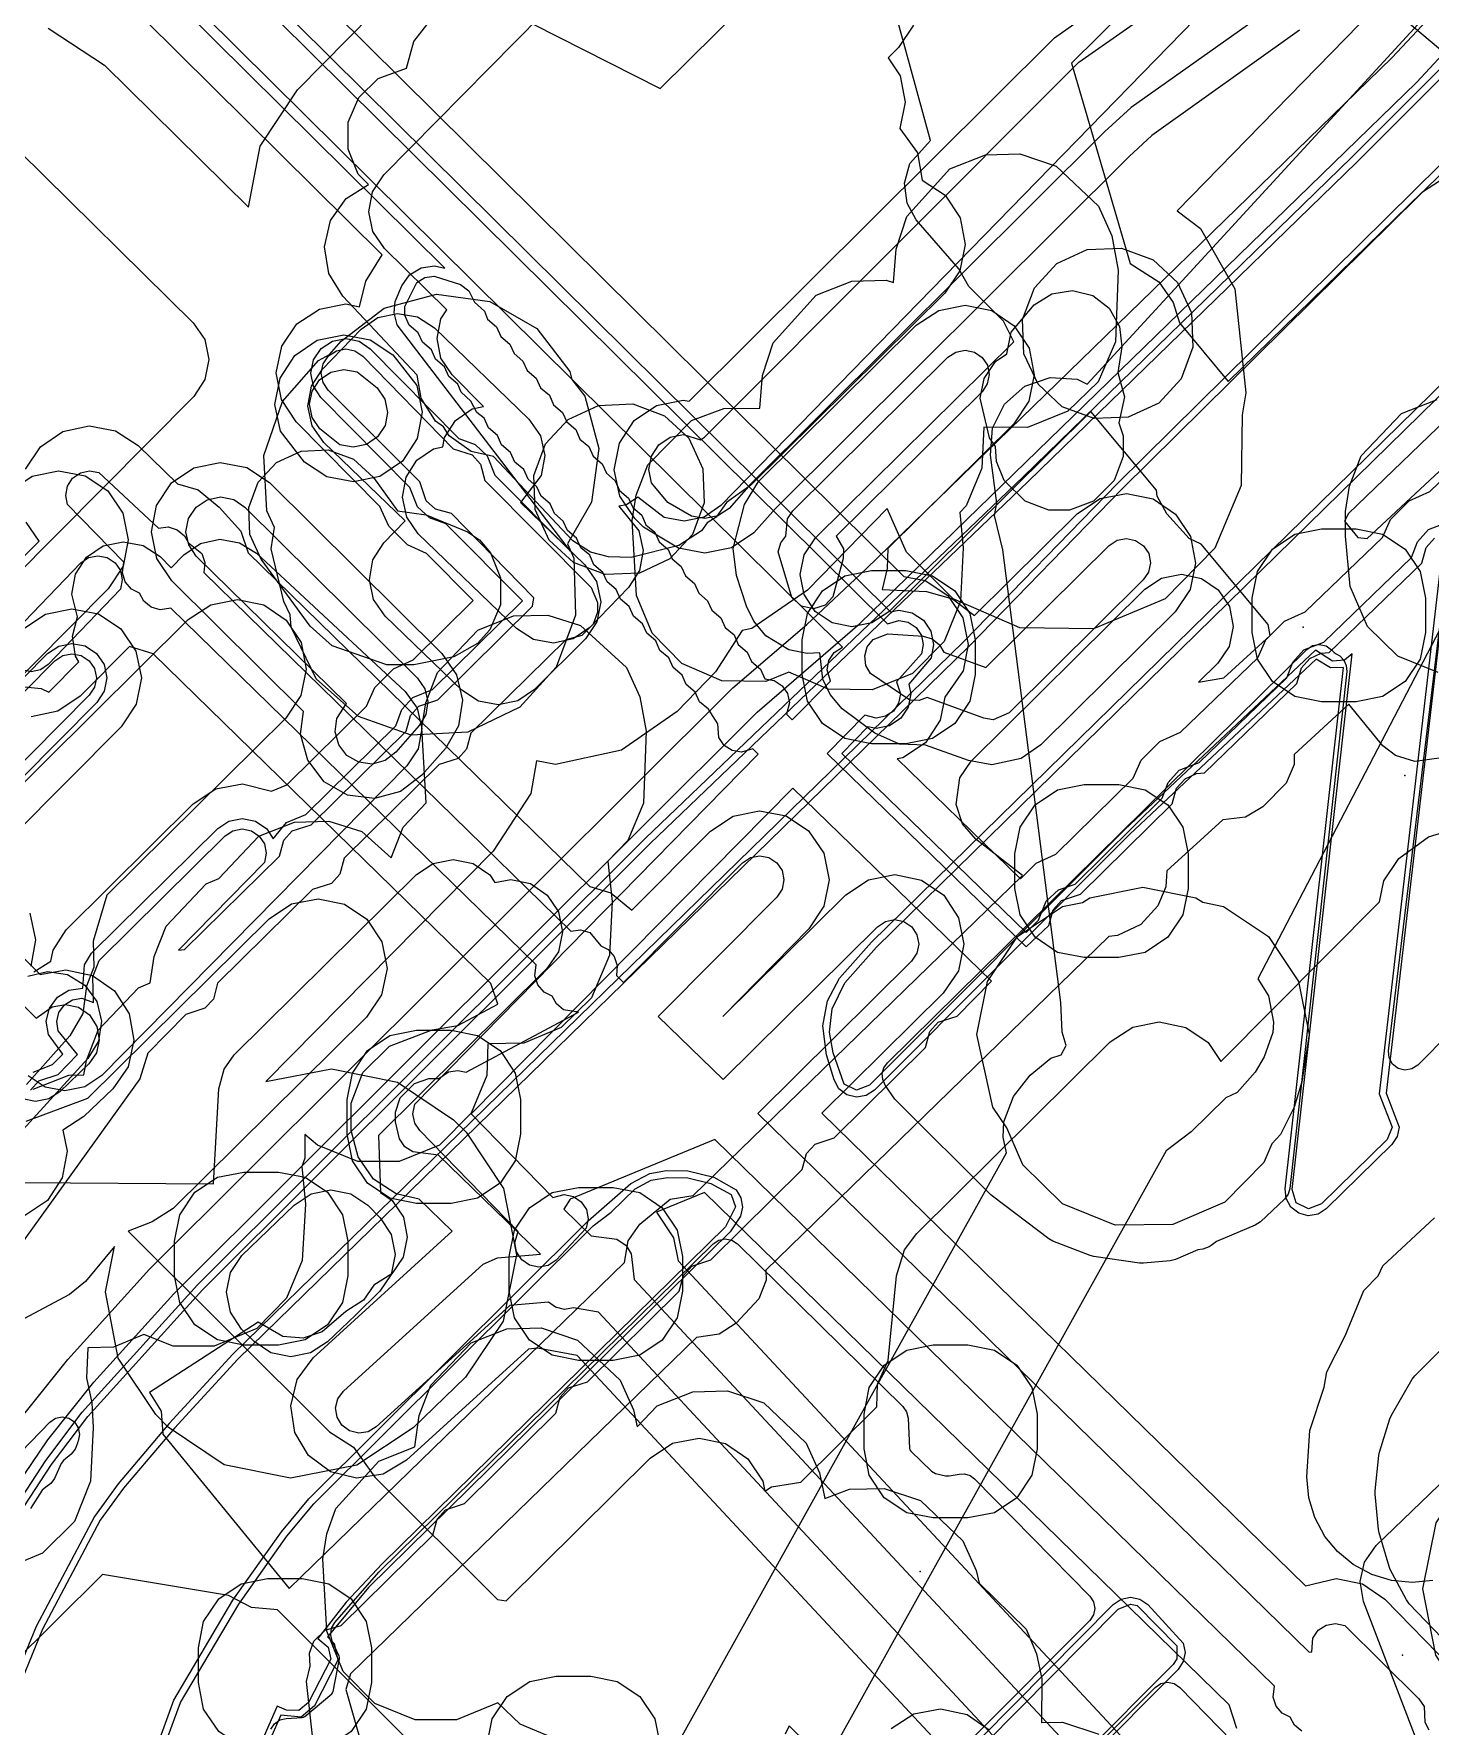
# Model space of a CAD drawing. Header units: metres. Extents: x -2677 to -840, y 169 to 1487.
# Drawn here: x -2534.54 to -2494.23, y 591.24 to 640.11 of the extents above; entities that cross this region are included whole.
import ezdxf

# ---------------------------------------------------------------- set-up
doc = ezdxf.new("R2010")
doc.units = ezdxf.units.M
for name, color, linetype in [('AI_GREENING_EXCLUSIONS', 1, 'Continuous'), ('AI_GREENING_LAWN', 82, 'Continuous'), ('AI_GREENING_REJECTED', 6, 'Continuous')]:
    doc.layers.add(name, color=color, linetype=linetype)

msp = doc.modelspace()

# ---------------------------------------------------------------- linework, layer by layer
at = {"layer": 'AI_GREENING_EXCLUSIONS'}
for points in [[(-2323.438, 805.27), (-2444.303, 685.169), (-2479.305, 650.527), (-2479.63, 650.389), (-2490.819, 639.404), (-2503.252, 627.125), (-2507.692, 622.565), (-2528.797, 601.98), (-2530.636, 599.978), (-2532.108, 598.239), (-2532.793, 597.301), (-2534.473, 594.125), (-2535.376, 591.915)], [(-2323.297, 805.128), (-2444.162, 685.027), (-2479.164, 650.385), (-2479.529, 650.209), (-2490.678, 639.262), (-2503.11, 626.984), (-2507.552, 622.422), (-2528.654, 601.84), (-2530.486, 599.846), (-2531.951, 598.115), (-2532.623, 597.195), (-2534.292, 594.04), (-2535.187, 591.848)], [(-2535.153, 597.45), (-2534.2, 598.912), (-2533.146, 600.307), (-2529.816, 603.987), (-2516.889, 616.872), (-2505.978, 627.323), (-2496.489, 636.546), (-2487.59, 645.453), (-2489.453, 647.289), (-2489.769, 647.8), (-2489.886, 648.375), (-2489.798, 648.959), (-2489.556, 649.434), (-2487.714, 651.694), (-2487.811, 651.985), (-2487.777, 652.267), (-2487.633, 652.513), (-2485.117, 655.269), (-2484.698, 655.515), (-2484.164, 655.638), (-2483.676, 655.598), (-2483.052, 655.312), (-2480.45, 652.687), (-2467.387, 665.261)], [(-2534.979, 597.352), (-2534.032, 598.803), (-2532.987, 600.186), (-2529.675, 603.845), (-2516.748, 616.73), (-2505.839, 627.179), (-2496.349, 636.404), (-2487.304, 645.457), (-2489.291, 647.406), (-2489.577, 647.854), (-2489.686, 648.36), (-2489.616, 648.876), (-2489.401, 649.308), (-2487.457, 651.692), (-2487.611, 652.002), (-2487.485, 652.379), (-2484.983, 655.121), (-2484.442, 655.391), (-2484.037, 655.441), (-2483.537, 655.349), (-2483.022, 655.027), (-2480.454, 652.405), (-2467.247, 665.118)], [(-2549.101, 663.729), (-2509.422, 624.441), (-2508.807, 624.322), (-2508.156, 623.891), (-2507.719, 623.245), (-2507.563, 622.48), (-2507.712, 621.714), (-2508.245, 620.959), (-2508.373, 620.293), (-2508.803, 619.642), (-2509.449, 619.204), (-2509.614, 619.171), (-2506.054, 615.711), (-2505.6, 616.165), (-2505.034, 616.422), (-2502.807, 618.619), (-2502.572, 619.133), (-2502.032, 619.673), (-2501.436, 619.942), (-2499.206, 622.095), (-2498.971, 622.608), (-2498.431, 623.148), (-2497.836, 623.418), (-2495.606, 625.57), (-2495.371, 626.083), (-2494.831, 626.623), (-2494.235, 626.893), (-2492.005, 629.045)], [(-2550.015, 662.805), (-2509.892, 623.077), (-2509.567, 623.17), (-2509.299, 623.118), (-2509.071, 622.968), (-2508.918, 622.741), (-2508.863, 622.474), (-2508.915, 622.206), (-2509.636, 621.402), (-2509.525, 621.052), (-2509.577, 620.784), (-2509.727, 620.556), (-2509.954, 620.403), (-2510.221, 620.348), (-2510.547, 620.437), (-2511.642, 619.329), (-2505.893, 613.743), (-2505.241, 614.359), (-2505.116, 614.818), (-2504.873, 615.087), (-2504.325, 615.266), (-2501.673, 617.878), (-2501.548, 618.327), (-2501.305, 618.595), (-2500.973, 618.754), (-2500.745, 618.774), (-2498.073, 621.354), (-2497.947, 621.802), (-2497.704, 622.07), (-2497.372, 622.23), (-2497.144, 622.249), (-2494.472, 624.829), (-2494.347, 625.277), (-2494.104, 625.545)], [(-2549.804, 663.019), (-2509.812, 623.42), (-2509.568, 623.47), (-2509.185, 623.396), (-2508.86, 623.181), (-2508.641, 622.858), (-2508.563, 622.475), (-2508.637, 622.092), (-2509.283, 621.332), (-2509.225, 621.054), (-2509.299, 620.671), (-2509.514, 620.345), (-2509.837, 620.126), (-2510.219, 620.048), (-2510.464, 620.095), (-2511.216, 619.333), (-2505.895, 614.163), (-2505.535, 614.517), (-2505.311, 615.066), (-2504.962, 615.389), (-2504.481, 615.56), (-2501.966, 618.04), (-2501.796, 618.494), (-2501.473, 618.844), (-2500.899, 619.068), (-2498.366, 621.515), (-2498.196, 621.969), (-2497.872, 622.319), (-2497.298, 622.543), (-2494.765, 624.99), (-2494.595, 625.445), (-2494.272, 625.794), (-2493.698, 626.018)], [(-2526.275, 588.957), (-2526.674, 592.535), (-2526.561, 592.974), (-2526.58, 593.347), (-2526.455, 593.697), (-2526.133, 594.019), (-2525.669, 594.145), (-2523.027, 596.761), (-2522.902, 597.221), (-2522.659, 597.489), (-2522.11, 597.668), (-2519.47, 600.281), (-2519.345, 600.74), (-2519.102, 601.009), (-2518.553, 601.188), (-2515.913, 603.8), (-2515.788, 604.26), (-2515.545, 604.528), (-2514.996, 604.707), (-2512.356, 607.32), (-2512.23, 607.779), (-2511.988, 608.048), (-2511.439, 608.227), (-2508.799, 610.839), (-2508.673, 611.299), (-2508.43, 611.567), (-2507.882, 611.746), (-2506.889, 612.758), (-2512.626, 618.333), (-2521.919, 608.927), (-2519.558, 606.509), (-2519.231, 606.597), (-2518.964, 606.541), (-2518.739, 606.386), (-2518.589, 606.158), (-2518.539, 605.889), (-2518.596, 605.622), (-2519.466, 604.698), (-2519.694, 604.549), (-2519.963, 604.499), (-2520.23, 604.555), (-2520.455, 604.71), (-2520.605, 604.938), (-2520.655, 605.207), (-2520.559, 605.531), (-2523.401, 608.441), (-2523.545, 608.658), (-2523.6, 608.926), (-2523.544, 609.206), (-2513.63, 619.308), (-2513.788, 619.462), (-2514.112, 619.365), (-2514.381, 619.415), (-2514.61, 619.563), (-2514.765, 619.788), (-2514.799, 620.183), (-2515.066, 620.605), (-2515.324, 620.825), (-2515.446, 621.1), (-2515.705, 621.319), (-2515.827, 621.594), (-2516.086, 621.813), (-2516.208, 622.088), (-2516.467, 622.308), (-2516.589, 622.583), (-2516.847, 622.802), (-2516.97, 623.077), (-2517.228, 623.296), (-2517.351, 623.571), (-2517.609, 623.79), (-2517.731, 624.065), (-2517.99, 624.285), (-2518.112, 624.56), (-2518.371, 624.779), (-2518.493, 625.054), (-2518.752, 625.273), (-2518.874, 625.548), (-2519.132, 625.768), (-2519.255, 626.043), (-2519.513, 626.262), (-2519.636, 626.537), (-2519.894, 626.756), (-2520.016, 627.031), (-2520.275, 627.251), (-2520.397, 627.526), (-2520.656, 627.745), (-2520.778, 628.02), (-2521.037, 628.239), (-2521.159, 628.514), (-2521.417, 628.733), (-2521.54, 629.008), (-2521.756, 629.175), (-2521.921, 629.503), (-2522.207, 629.763), (-2522.301, 629.997), (-2522.561, 630.218), (-2522.682, 630.491), (-2522.942, 630.712), (-2523.063, 630.986), (-2523.322, 631.205), (-2523.444, 631.48), (-2523.704, 631.701), (-2523.827, 631.983), (-2523.833, 632.237), (-2523.489, 632.93), (-2523.256, 633.072), (-2522.986, 633.115), (-2522.222, 632.868), (-2521.985, 632.691), (-2521.821, 632.363), (-2521.535, 632.104), (-2521.44, 631.869), (-2521.18, 631.648), (-2521.059, 631.375), (-2520.799, 631.154), (-2520.678, 630.88), (-2520.42, 630.661), (-2520.297, 630.386), (-2520.039, 630.167), (-2519.917, 629.892), (-2519.658, 629.672), (-2519.536, 629.398), (-2519.277, 629.178), (-2519.155, 628.903), (-2518.896, 628.684), (-2518.774, 628.409), (-2518.515, 628.19), (-2518.393, 627.915), (-2518.135, 627.695), (-2518.012, 627.42), (-2517.754, 627.201), (-2517.631, 626.926), (-2517.373, 626.707), (-2517.251, 626.432), (-2516.992, 626.212), (-2516.87, 625.937), (-2516.611, 625.718), (-2516.489, 625.443), (-2516.23, 625.224), (-2516.108, 624.949), (-2515.85, 624.73), (-2515.727, 624.455), (-2515.469, 624.235), (-2515.346, 623.96), (-2515.088, 623.741), (-2514.966, 623.466), (-2514.707, 623.247), (-2514.585, 622.972), (-2514.326, 622.752), (-2514.204, 622.477), (-2513.945, 622.258), (-2513.823, 621.983), (-2513.564, 621.764), (-2513.442, 621.489), (-2513.167, 621.433), (-2512.938, 621.285), (-2512.783, 621.06), (-2512.726, 620.793), (-2512.813, 620.466), (-2512.646, 620.304), (-2511.543, 621.421), (-2511.637, 621.746), (-2511.585, 622.014), (-2511.435, 622.242), (-2511.196, 622.398), (-2551.001, 661.811)], [(-2534.562, 610.127), (-2534.001, 610.351), (-2533.701, 610.65), (-2534.12, 611.213), (-2534.182, 611.598), (-2534.092, 611.978), (-2533.864, 612.294), (-2533.532, 612.499), (-2533.131, 612.557), (-2533.078, 613.227), (-2532.873, 613.559), (-2529.234, 617.164), (-2528.909, 617.379), (-2528.526, 617.453), (-2528.143, 617.375), (-2527.82, 617.157), (-2527.628, 616.866), (-2527.251, 617.341), (-2526.69, 617.566), (-2524.09, 620.132), (-2523.919, 620.599), (-2523.596, 620.949), (-2523.034, 621.173), (-2520.437, 623.737), (-2522.644, 625.962), (-2523.115, 626.132), (-2523.464, 626.456), (-2523.689, 627.014), (-2526.254, 629.607), (-2526.468, 629.933), (-2526.542, 630.316), (-2526.464, 630.698), (-2526.245, 631.021), (-2525.919, 631.236), (-2525.536, 631.31), (-2525.154, 631.232), (-2524.831, 631.013), (-2522.273, 628.422), (-2521.802, 628.251), (-2521.452, 627.928), (-2521.228, 627.37), (-2519.045, 625.174), (-2524.052, 631.706), (-2524.139, 632.058), (-2524.109, 632.383), (-2523.922, 632.834), (-2523.693, 633.15), (-2523.36, 633.354), (-2522.975, 633.415), (-2522.677, 633.344), (-2551.212, 661.597)], [(-2534.545, 613.026), (-2534.056, 613.328), (-2533.985, 613.652), (-2533.605, 614.24), (-2529.938, 617.874), (-2529.287, 618.305), (-2528.521, 618.453), (-2527.68, 618.245), (-2527.241, 618.429), (-2524.94, 620.7), (-2524.695, 621.238), (-2524.155, 621.778), (-2523.586, 622.036), (-2521.854, 623.745), (-2523.208, 625.108), (-2523.753, 625.357), (-2524.293, 625.897), (-2524.549, 626.458), (-2526.965, 628.905), (-2527.395, 629.556), (-2527.542, 630.322), (-2527.385, 631.087), (-2526.948, 631.733), (-2526.296, 632.162), (-2525.53, 632.31), (-2525.138, 632.229), (-2524.96, 632.966), (-2524.485, 633.727), (-2551.915, 660.887)], [(-2534.128, 640.275), (-2532.499, 639.204), (-2528.34, 635.107), (-2528.005, 636.863), (-2526.931, 638.495), (-2512.486, 653.14)], [(-2524.606, 575.172), (-2506.456, 607.801), (-2506.557, 608.25), (-2506.535, 608.698), (-2506.26, 609.429), (-2505.781, 610.04), (-2505.179, 610.536), (-2504.885, 610.626), (-2504.735, 610.895), (-2504.854, 611.278), (-2504.894, 612.141), (-2506.565, 625.212), (-2506.809, 626.201), (-2506.738, 626.558), (-2506.919, 627.942), (-2506.868, 628.721), (-2506.522, 629.421), (-2505.935, 629.935), (-2505.196, 630.185), (-2504.417, 630.134), (-2504.132, 629.993), (-2483.063, 652.918)], [(-2524.606, 575.172), (-2506.456, 607.801), (-2506.557, 608.25), (-2506.535, 608.698), (-2506.26, 609.429), (-2505.781, 610.04), (-2505.179, 610.536), (-2504.885, 610.626), (-2504.735, 610.895), (-2504.854, 611.278), (-2504.894, 612.141), (-2506.565, 625.212), (-2506.809, 626.201), (-2506.738, 626.558), (-2506.919, 627.942), (-2506.868, 628.721), (-2506.522, 629.421), (-2505.935, 629.935), (-2505.196, 630.185), (-2504.417, 630.134), (-2504.132, 629.993), (-2483.063, 652.918)], [(-2493.566, 626.141), (-2495.495, 609.521), (-2495.123, 608.536), (-2495.179, 608.268), (-2495.333, 608.041), (-2497.227, 606.182), (-2497.466, 606.028), (-2497.747, 605.983), (-2498.023, 606.053), (-2498.249, 606.227), (-2498.386, 606.476), (-2498.413, 606.76), (-2496.726, 621.816), (-2497.103, 621.802), (-2497.523, 622.051), (-2502.908, 616.988), (-2510.271, 609.61), (-2510.511, 609.452), (-2510.794, 609.405), (-2511.073, 609.475), (-2511.3, 609.65), (-2511.437, 609.902), (-2511.657, 610.632), (-2511.765, 611.468), (-2511.626, 612.191), (-2511.277, 612.841), (-2510.355, 613.878), (-2470.166, 653.245)], [(-2467.658, 652.234), (-2493.655, 626.45), (-2493.764, 626.173), (-2495.699, 609.503), (-2495.323, 608.538), (-2495.473, 608.184), (-2497.367, 606.325), (-2497.739, 606.182), (-2498.097, 606.357), (-2498.214, 606.738), (-2496.481, 622.211), (-2496.7, 622.027), (-2497.05, 621.995), (-2497.542, 622.311), (-2503.047, 617.132), (-2510.413, 609.751), (-2510.787, 609.605), (-2511.147, 609.78), (-2511.466, 610.689), (-2511.566, 611.287), (-2511.49, 611.961), (-2511.131, 612.705), (-2510.216, 613.734), (-2470.014, 653.113)], [(-2492.642, 649.134), (-2514.71, 626.49), (-2515.193, 626.158), (-2515.767, 626.037), (-2516.344, 626.145), (-2517.104, 626.731), (-2517.427, 626.512), (-2517.649, 626.467), (-2517.078, 625.762), (-2516.954, 625.19), (-2517.058, 624.614), (-2517.375, 624.122), (-2518.487, 622.971), (-2518.968, 622.638), (-2519.54, 622.514), (-2520.116, 622.618), (-2520.608, 622.935), (-2523.444, 625.676), (-2523.777, 626.157), (-2523.901, 626.729), (-2523.797, 627.305), (-2523.48, 627.797), (-2522.999, 628.13), (-2522.733, 628.188), (-2522.685, 628.455), (-2522.368, 628.947), (-2522.368, 628.947), (-2521.887, 629.281), (-2521.563, 629.351), (-2522.467, 630.264), (-2522.788, 630.747), (-2522.901, 631.316), (-2522.79, 631.885), (-2522.62, 632.144), (-2524.422, 633.913), (-2524.752, 634.398), (-2524.872, 634.972), (-2524.762, 635.547), (-2524.44, 636.037), (-2509.994, 650.682)], [(-2479.419, 650.815), (-2499.204, 612.818), (-2498.894, 612.335), (-2498.748, 611.569), (-2498.773, 611.272), (-2499.024, 610.572), (-2499.285, 610.126), (-2499.804, 609.543), (-2500.132, 609.385), (-2501.127, 608.406), (-2501.846, 607.86), (-2521.126, 573.199)], [(-2479.419, 650.815), (-2499.204, 612.818), (-2498.894, 612.335), (-2498.748, 611.569), (-2498.773, 611.272), (-2499.024, 610.572), (-2499.285, 610.126), (-2499.804, 609.543), (-2500.132, 609.385), (-2501.127, 608.406), (-2501.846, 607.86), (-2521.126, 573.199)], [(-2491.835, 644.947), (-2501.529, 635), (-2500.861, 634.491), (-2499.871, 632.751), (-2499.554, 629.743), (-2499.66, 629.105), (-2499.689, 627.067), (-2500.445, 625.261), (-2501.876, 623.791), (-2503.947, 622.926), (-2506.071, 622.955), (-2507.996, 623.791), (-2509.347, 625.142), (-2509.906, 626.405), (-2512.203, 624.047), (-2513.815, 622.941), (-2514.09, 622.883), (-2514.858, 621.689), (-2515.97, 620.539), (-2517.573, 619.428), (-2519.48, 619.014), (-2520.027, 619.114), (-2520.197, 618.175), (-2521.283, 616.511), (-2527.847, 609.856), (-2525.953, 610.227), (-2524.04, 609.841), (-2522.422, 608.753), (-2522.064, 608.393), (-2520.984, 606.768), (-2520.609, 604.853), (-2520.995, 602.941), (-2522.083, 601.322), (-2523.595, 599.861), (-2525.22, 598.782), (-2527.134, 598.407), (-2529.047, 598.793), (-2530.665, 599.881), (-2531.023, 600.241), (-2532.103, 601.866), (-2532.478, 603.781), (-2532.212, 605.098), (-2533.051, 604.079), (-2533.513, 603.711), (-2535.119, 602.855)], [(-2499.909, 643.891), (-2504.582, 639.265), (-2502.887, 633.48), (-2502.059, 632.953), (-2501.646, 632.351), (-2501.467, 631.762), (-2500.061, 630.07), (-2494.448, 635.548), (-2493.956, 635.865)], [(-2489.991, 636.339), (-2498.706, 643.675)], [(-2520.888, 640.771), (-2516.462, 638.53), (-2512.396, 642.557)], [(-2498, 640.212), (-2502.268, 637.179), (-2502.923, 636.567), (-2513.132, 626.405), (-2513.757, 625.705), (-2514.403, 625.268), (-2515.168, 625.111), (-2515.934, 625.258), (-2516.94, 625.868), (-2517.189, 626.114), (-2517.627, 626.76), (-2517.784, 627.525), (-2517.636, 628.291), (-2517.207, 628.943), (-2516.561, 629.38), (-2515.796, 629.537), (-2515.62, 629.503), (-2505.075, 639.999), (-2501.624, 642.442)], [(-2534.719, 612.896), (-2534.15, 613.035), (-2533.572, 612.946), (-2533.072, 612.642), (-2532.726, 612.17), (-2532.586, 611.602), (-2532.675, 611.023), (-2532.979, 610.523), (-2536.248, 606.955), (-2529.356, 606.904), (-2529.198, 609.647), (-2529.05, 610.214), (-2528.755, 610.627), (-2523.498, 615.832), (-2523.01, 616.155), (-2522.435, 616.266), (-2521.862, 616.149), (-2521.377, 615.822), (-2521.23, 615.6), (-2520.775, 615.688), (-2520.202, 615.571), (-2519.717, 615.243), (-2519.394, 614.755), (-2519.282, 614.181), (-2519.399, 613.607), (-2519.727, 613.122), (-2524.596, 608.301), (-2524.532, 606.654), (-2524.195, 606.426), (-2523.873, 605.937), (-2523.763, 605.362), (-2523.882, 604.788), (-2524.211, 604.304), (-2524.724, 603.978), (-2525.021, 603.541), (-2525.537, 603.215), (-2526.214, 602.627), (-2526.771, 602.446), (-2527.354, 602.491), (-2528.064, 602.904), (-2531.202, 600.881), (-2530.869, 600.341), (-2530.819, 599.671), (-2527.167, 595.217), (-2517.491, 604.629), (-2517.379, 605.255), (-2517.047, 605.737), (-2516.167, 606.457), (-2515.503, 606.563), (-2505.998, 615.81), (-2507.346, 616.859), (-2507.728, 617.302), (-2507.913, 617.858), (-2507.807, 618.623), (-2507.479, 619.108), (-2502.469, 624.07), (-2501.981, 624.393), (-2501.406, 624.504), (-2500.833, 624.387), (-2500.348, 624.059), (-2500.025, 623.571), (-2499.913, 622.997), (-2500.03, 622.423), (-2500.358, 621.938), (-2500.915, 621.386), (-2500.187, 621.513), (-2498.848, 622.739), (-2498.906, 623.05), (-2500.841, 625.377), (-2501.186, 625.539), (-2501.834, 626.25), (-2502.114, 626.764), (-2502.131, 626.929), (-2504.022, 629.204), (-2509.859, 623.424), (-2510.347, 623.101), (-2510.922, 622.99), (-2511.495, 623.107), (-2511.98, 623.434), (-2512.303, 623.922), (-2512.414, 624.497), (-2512.297, 625.07), (-2511.97, 625.555), (-2506.252, 631.217), (-2506.543, 631.816), (-2507.546, 632.811), (-2507.834, 633.325), (-2509.067, 634.742), (-2509.331, 635.219), (-2509.405, 635.799), (-2509.252, 636.364), (-2508.65, 637.029), (-2509.977, 641.852)], [(-2534.948, 600.1), (-2533.565, 601.83), (-2531.203, 604.439), (-2514.36, 621.229), (-2512.229, 623.058), (-2510.521, 624.651), (-2495.321, 639.425), (-2493.181, 641.724)], [(-2498.709, 640.918), (-2502.863, 637.986), (-2503.628, 637.276), (-2513.841, 627.112), (-2514.469, 626.408), (-2514.792, 626.189), (-2515.174, 626.111), (-2515.557, 626.184), (-2516.237, 626.58), (-2516.705, 627.149), (-2516.784, 627.531), (-2516.71, 627.914), (-2516.495, 628.24), (-2516.172, 628.459), (-2515.79, 628.537), (-2515.29, 628.386), (-2515.181, 628.46), (-2504.369, 639.29), (-2501.041, 641.629)], [(-2535.266, 597.842), (-2534.14, 599.511), (-2532.806, 601.178), (-2530.497, 603.731), (-2513.654, 620.521), (-2510.695, 623.088), (-2494.624, 638.708), (-2492.475, 641.015)], [(-2509.144, 640.361), (-2509.581, 639.715), (-2509.878, 639.421), (-2509.534, 638.901), (-2509.385, 638.135), (-2509.539, 637.38), (-2509.034, 636.679), (-2508.891, 635.887), (-2508.231, 635.447), (-2507.801, 634.796), (-2507.652, 634.03), (-2507.808, 633.266), (-2508.245, 632.619), (-2513.839, 627.08), (-2514.548, 626.573), (-2514.84, 626.156), (-2515.098, 625.991), (-2515.262, 625.756), (-2515.919, 625.335), (-2517.295, 624.993), (-2517.952, 625.006), (-2518.472, 625.139), (-2518.981, 625.471), (-2521.274, 627.904), (-2521.916, 628.052), (-2522.552, 628.504), (-2522.714, 628.764), (-2522.948, 628.93), (-2522.948, 628.93), (-2523.363, 629.59), (-2523.476, 630.251), (-2525.62, 632.536), (-2526.027, 633.192), (-2526.155, 633.962), (-2525.978, 634.722), (-2525.524, 635.357), (-2524.884, 635.756), (-2525.178, 636.054), (-2525.471, 636.777), (-2525.464, 637.558), (-2525.16, 638.276), (-2524.604, 638.824), (-2523.783, 639.116), (-2523.576, 639.89), (-2523.094, 640.504)], [(-2487.052, 635.44), (-2496.587, 626.262), (-2496.706, 626.034), (-2496.316, 625.565), (-2496.051, 625.538), (-2490.626, 630.577)], [(-2534.637, 609.61), (-2534.394, 609.878), (-2533.844, 610.057), (-2533.283, 610.641), (-2533.839, 611.317), (-2533.882, 611.587), (-2533.819, 611.853), (-2533.659, 612.074), (-2533.427, 612.218), (-2533.157, 612.261), (-2532.816, 612.143), (-2532.841, 612.881), (-2532.654, 613.355), (-2529.023, 616.95), (-2528.795, 617.101), (-2528.527, 617.153), (-2528.26, 617.098), (-2528.033, 616.946), (-2527.883, 616.718), (-2527.831, 616.45), (-2527.885, 616.182), (-2530.363, 613.654), (-2530.189, 613.665), (-2527.452, 616.366), (-2527.326, 616.824), (-2527.084, 617.093), (-2526.533, 617.272), (-2523.796, 619.973), (-2523.671, 620.431), (-2523.428, 620.7), (-2522.878, 620.879), (-2520.141, 623.58), (-2520.104, 623.828), (-2522.486, 626.256), (-2522.947, 626.381), (-2523.216, 626.624), (-2523.395, 627.171), (-2526.04, 629.818), (-2526.191, 630.046), (-2526.242, 630.314), (-2526.187, 630.582), (-2526.034, 630.808), (-2525.806, 630.958), (-2525.538, 631.01), (-2525.27, 630.955), (-2525.044, 630.802), (-2522.431, 628.128), (-2521.89, 627.949), (-2521.648, 627.68), (-2521.522, 627.213), (-2518.447, 624.118), (-2518.268, 623.688), (-2518.268, 623.411), (-2518.394, 623.061), (-2518.716, 622.739), (-2519.186, 622.614), (-2521.924, 619.912), (-2522.049, 619.454), (-2522.292, 619.186), (-2522.842, 619.007), (-2525.579, 616.305), (-2525.705, 615.847), (-2525.947, 615.578), (-2526.497, 615.399), (-2529.235, 612.698), (-2529.36, 612.24), (-2529.603, 611.971), (-2530.153, 611.792), (-2531.251, 610.679), (-2531.482, 609.936), (-2535.866, 603.84)], [(-2494, 621.672), (-2495.165, 622.142), (-2496.042, 622.997), (-2496.54, 624.148), (-2496.673, 625.601), (-2496.672, 626.319), (-2496.555, 627.046), (-2496.216, 627.921), (-2495.056, 629.143), (-2494.026, 629.55)], [(-2534.78, 627.535), (-2534.354, 628.189), (-2533.71, 628.63), (-2532.947, 628.792), (-2532.18, 628.648), (-2531.526, 628.222), (-2530.399, 627.121), (-2529.794, 626.94), (-2529.189, 626.446), (-2528.564, 625.746), (-2528.357, 625.126), (-2518.49, 615.486), (-2517.885, 615.304), (-2517.275, 614.801), (-2515.003, 617.088), (-2514.355, 617.523), (-2513.59, 617.678), (-2512.824, 617.528), (-2512.174, 617.097), (-2511.738, 616.449), (-2511.584, 615.685), (-2511.734, 614.919), (-2512.165, 614.268), (-2514.651, 611.736), (-2511.1, 615.253), (-2510.449, 615.683), (-2509.682, 615.832), (-2508.918, 615.676), (-2508.271, 615.239), (-2507.841, 614.588), (-2507.692, 613.822), (-2507.848, 613.057), (-2508.285, 612.411), (-2511.79, 608.94), (-2497.823, 595.295), (-2496.943, 595.51), (-2496.18, 595.348), (-2495.537, 594.907), (-2493.621, 592.942)], [(-2496.388, 579.734), (-2518.242, 603.194), (-2518.964, 603.318), (-2519.22, 603.277), (-2519.485, 603.341), (-2519.683, 603.484), (-2520.804, 603.392), (-2524.658, 599.883), (-2524.892, 599.742), (-2525.162, 599.702), (-2525.428, 599.767), (-2525.647, 599.93), (-2525.788, 600.164), (-2525.829, 600.434), (-2525.763, 600.699), (-2525.601, 600.918), (-2521.57, 604.587), (-2521.157, 604.767), (-2519.91, 604.87), (-2522.861, 607.73), (-2523.602, 607.826), (-2523.831, 607.974), (-2523.986, 608.199), (-2524.102, 608.697), (-2524.102, 608.975), (-2523.963, 609.391), (-2523.551, 609.803), (-2523.135, 609.942), (-2522.852, 609.941), (-2522.572, 610.133), (-2522.303, 610.18), (-2522.065, 610.127), (-2518.818, 611.862), (-2519.246, 611.923), (-2519.457, 612.096), (-2519.581, 612.326), (-2519.813, 612.441), (-2519.992, 612.648), (-2520.078, 612.907), (-2520.037, 613.223), (-2530.584, 623.528), (-2530.893, 623.48), (-2531.155, 623.559), (-2531.366, 623.731), (-2531.49, 623.961), (-2531.722, 624.077), (-2531.901, 624.283), (-2531.987, 624.542), (-2531.946, 624.858), (-2533.567, 626.516), (-2533.623, 626.784), (-2533.573, 627.052), (-2533.424, 627.281), (-2533.199, 627.435), (-2532.931, 627.492), (-2532.663, 627.441), (-2530.945, 625.838), (-2530.665, 625.87), (-2530.403, 625.791), (-2530.192, 625.619), (-2530.081, 625.413), (-2529.693, 625.102), (-2529.606, 624.843), (-2529.633, 624.556), (-2519.036, 614.202), (-2518.756, 614.235), (-2518.494, 614.156), (-2518.172, 613.777), (-2517.963, 613.673), (-2517.784, 613.467), (-2517.697, 613.208), (-2517.724, 612.92), (-2517.514, 612.716), (-2514.08, 616.172), (-2513.854, 616.324), (-2513.586, 616.378), (-2513.318, 616.326), (-2513.09, 616.175), (-2512.938, 615.948), (-2512.884, 615.68), (-2512.936, 615.412), (-2513.087, 615.185), (-2516.513, 611.737), (-2514.645, 609.913), (-2510.185, 614.329), (-2509.957, 614.48), (-2509.689, 614.532), (-2509.421, 614.477), (-2509.195, 614.324), (-2509.044, 614.097), (-2508.992, 613.828), (-2509.047, 613.561), (-2509.2, 613.335), (-2513.644, 608.934), (-2497.722, 593.378), (-2497.645, 593.39), (-2497.612, 593.787), (-2497.457, 594.012), (-2497.228, 594.161), (-2496.96, 594.211), (-2496.693, 594.154), (-2494.552, 592.035), (-2494.403, 591.806), (-2494.38, 591.354), (-2494.271, 591.136)], [(-2536.042, 623.8), (-2534.391, 625.464), (-2534.762, 626.005)], [(-2534.912, 621.261), (-2534.329, 621.211), (-2534.111, 621.098), (-2533.245, 621.978), (-2533.341, 622.141), (-2533.422, 622.721), (-2533.277, 623.279), (-2533.45, 623.932), (-2533.341, 624.507), (-2533.02, 624.996), (-2532.536, 625.325), (-2531.963, 625.444), (-2531.388, 625.335), (-2530.899, 625.014), (-2530.573, 624.694), (-2530.207, 625.067), (-2529.732, 625.392), (-2529.171, 625.515), (-2529.171, 625.515), (-2528.604, 625.417), (-2528.116, 625.114), (-2523.822, 621.12), (-2523.474, 620.636), (-2523.343, 620.054), (-2523.449, 619.468), (-2523.775, 618.969), (-2532.582, 610.033), (-2533.068, 609.703), (-2533.643, 609.585), (-2534.219, 609.697), (-2534.709, 610.021)], [(-2535.611, 617.722), (-2530.083, 623.196), (-2529.432, 623.627), (-2528.666, 623.775), (-2527.901, 623.619), (-2527.254, 623.182), (-2526.824, 622.531), (-2526.676, 621.765), (-2526.832, 621.001), (-2527.268, 620.354), (-2532.435, 615.238), (-2532.833, 613.914), (-2532.813, 613.162), (-2533.024, 612.612), (-2533.128, 611.825), (-2533.499, 611.18), (-2534.755, 609.77)], [(-2534.565, 609.636), (-2533.535, 610.043), (-2533.098, 610.055), (-2533.023, 610.466), (-2532.684, 611.341), (-2531.524, 612.563), (-2531.183, 612.711), (-2531.064, 613.47), (-2530.725, 614.345), (-2529.565, 615.567), (-2529.205, 615.722), (-2528.047, 616.942), (-2527.017, 617.349), (-2526.023, 617.376), (-2525.074, 617.076), (-2524.225, 616.316), (-2523.884, 617.199), (-2523.213, 617.905), (-2523.344, 620.07), (-2523.227, 620.797), (-2522.888, 621.672), (-2521.728, 622.894), (-2520.698, 623.301), (-2519.704, 623.328), (-2518.755, 623.028), (-2517.43, 621.817), (-2517.044, 620.961), (-2516.862, 619.972), (-2516.944, 617.899), (-2517.397, 616.815), (-2517.97, 616.22), (-2517.846, 615.052), (-2517.923, 613.507), (-2518.438, 612.275), (-2519.315, 611.42), (-2520.399, 610.967), (-2521.436, 610.95), (-2521.459, 610.028), (-2521.912, 608.944), (-2522.834, 608.022), (-2523.999, 607.552), (-2525.187, 607.552), (-2526.352, 608.022), (-2526.723, 608.329), (-2526.723, 607.649), (-2526.808, 607.406), (-2526.698, 606.315), (-2526.792, 604.689), (-2527.245, 603.605), (-2528.1, 602.728), (-2529.332, 602.213), (-2530.52, 602.213), (-2531.363, 602.548), (-2532.24, 602.182), (-2532.98, 602.165), (-2533.02, 601.303), (-2532.865, 600.584), (-2532.826, 599.867), (-2532.903, 598.322), (-2533.373, 597.157), (-2534.295, 596.235), (-2535.379, 595.782)], [(-2534.858, 622.918), (-2534.21, 623.354), (-2533.446, 623.509), (-2532.68, 623.36), (-2532.029, 622.929), (-2531.593, 622.282), (-2531.438, 621.517), (-2531.587, 620.751), (-2532.018, 620.101), (-2535.145, 616.95)], [(-2537.664, 618.666), (-2534.148, 622.214), (-2533.824, 622.432), (-2533.442, 622.509), (-2533.059, 622.435), (-2532.734, 622.219), (-2532.516, 621.896), (-2532.438, 621.513), (-2532.513, 621.13), (-2532.728, 620.805), (-2536.023, 617.484)], [(-2537.435, 618.472), (-2533.935, 622.002), (-2533.708, 622.155), (-2533.441, 622.209), (-2533.173, 622.157), (-2532.945, 622.006), (-2532.792, 621.78), (-2532.738, 621.512), (-2532.79, 621.244), (-2532.941, 621.016), (-2536.287, 617.645)], [(-2498.068, 579.63), (-2518.86, 601.949), (-2520.002, 602.154), (-2520.256, 602.133), (-2523.783, 598.922), (-2524.452, 598.519), (-2525.223, 598.403), (-2525.981, 598.591), (-2526.609, 599.054), (-2527.011, 599.723), (-2527.127, 600.495), (-2526.939, 601.252), (-2526.476, 601.88), (-2522.462, 605.533), (-2523.419, 606.461), (-2524.08, 606.617), (-2524.736, 607.041), (-2525.18, 607.683), (-2525.376, 608.44), (-2525.376, 609.232), (-2525.041, 610.118), (-2524.278, 610.881), (-2523.041, 611.346), (-2522.3, 611.475), (-2521.15, 612.09), (-2521.349, 612.688), (-2531.095, 622.21), (-2531.776, 622.42), (-2533.203, 620.983), (-2533.85, 620.547), (-2534.615, 620.391)], [(-2490.142, 588.884), (-2492.984, 591.664), (-2494.065, 593.289), (-2494.443, 595.204), (-2494.058, 597.118), (-2492.969, 598.738), (-2488.304, 603.38), (-2488.645, 603.719), (-2488.645, 603.719), (-2489.696, 605.247), (-2490.118, 607.053), (-2489.852, 608.888), (-2488.936, 610.501), (-2487.922, 611.697), (-2486.307, 612.955), (-2484.323, 613.459), (-2482.303, 613.126), (-2481.1, 612.346), (-2479.681, 613.279), (-2477.825, 613.637), (-2477.086, 614.303), (-2469.473, 621.903)], [(-2493.971, 619.199), (-2494.671, 619.103), (-2495.23, 619.276), (-2495.599, 619.555), (-2496.578, 620.75), (-2498.159, 619.302), (-2498.159, 619.013), (-2498.381, 618.472), (-2499.06, 617.79), (-2499.56, 617.487), (-2500.217, 617.417), (-2501.828, 615.942), (-2501.861, 615.475), (-2502.087, 614.933), (-2502.582, 614.394), (-2503.258, 614.078), (-2503.51, 614.045), (-2513.41, 604.414), (-2513.401, 604.126), (-2513.607, 603.578), (-2514.265, 602.876), (-2514.756, 602.558), (-2515.41, 602.469), (-2525.402, 592.749), (-2525.534, 592.306), (-2522.435, 581.433)], [(-2534.76, 608.713), (-2532.98, 609.378), (-2527.752, 614.555), (-2527.101, 614.985), (-2526.335, 615.134), (-2525.571, 614.977), (-2524.924, 614.541), (-2524.494, 613.89), (-2524.345, 613.124), (-2524.501, 612.359), (-2524.938, 611.712), (-2530.515, 606.191), (-2531.122, 605.803), (-2531.822, 605.541), (-2526.003, 599.737), (-2525.317, 599.296), (-2524.696, 598.434), (-2521.152, 594.9), (-2520.908, 594.865), (-2516.752, 598.98), (-2516.101, 599.411), (-2515.335, 599.559), (-2514.57, 599.403), (-2513.924, 598.966), (-2513.493, 598.315), (-2513.437, 598.026), (-2513.242, 598.155), (-2512.398, 598.287), (-2510.2, 600.463), (-2510.184, 601.115), (-2509.878, 601.802), (-2509.632, 604.25), (-2509.404, 604.996), (-2509.049, 605.47), (-2503.465, 610.999), (-2502.814, 611.43), (-2502.048, 611.578), (-2501.284, 611.422), (-2500.637, 610.985), (-2500.272, 610.432), (-2495.686, 615.042), (-2495.566, 615.651), (-2495.134, 616.301), (-2494.28, 616.923), (-2493.616, 617.122)], [(-2538.169, 615.347), (-2534.473, 611.683), (-2534.017, 612.016), (-2533.633, 612.085), (-2533.252, 612.002), (-2532.931, 611.779), (-2532.721, 611.45), (-2532.652, 611.066), (-2532.735, 610.685), (-2532.958, 610.365), (-2533.789, 609.564), (-2534.112, 609.356), (-2534.49, 609.284), (-2534.867, 609.361)], [(-2536.717, 615.316), (-2534.358, 612.951), (-2533.614, 613.085), (-2532.852, 612.918), (-2532.211, 612.473), (-2531.79, 611.816), (-2531.652, 611.048), (-2531.818, 610.285), (-2532.264, 609.645), (-2533.095, 608.844), (-2533.704, 608.451), (-2533.576, 607.842), (-2533.72, 607.075), (-2534.147, 606.422), (-2534.809, 605.978)], [(-2534.661, 614.715), (-2534.491, 613.953), (-2534.626, 613.185)], [(-2497.931, 591.099), (-2498.143, 591.272), (-2498.266, 591.501), (-2498.498, 591.617), (-2498.677, 591.823), (-2498.764, 592.082), (-2498.723, 592.399), (-2514.881, 608.186), (-2519.057, 606.458), (-2519.244, 606.174), (-2518.451, 605.406), (-2517.71, 605.31), (-2517.438, 605.118), (-2517.294, 604.886), (-2517.213, 604.143), (-2495.359, 580.683)], [(-2531.265, 589.897), (-2530.498, 591.995), (-2528.794, 594.882), (-2527.395, 596.853), (-2526.6, 597.807), (-2518.538, 605.834), (-2517.307, 606.915), (-2516.755, 607.204), (-2516.28, 607.287), (-2515.657, 607.281), (-2514.912, 607.096), (-2514.266, 606.725), (-2514.128, 606.497), (-2514.085, 606.234), (-2514.144, 605.974), (-2514.434, 605.52), (-2524.877, 595.249), (-2526.06, 593.823), (-2525.874, 593.632), (-2525.766, 593.148), (-2526.441, 591.83), (-2526.825, 591.507), (-2527.413, 591.56), (-2527.712, 590.888)], [(-2531.069, 589.857), (-2530.31, 591.926), (-2528.628, 594.77), (-2527.241, 596.725), (-2526.459, 597.665), (-2518.397, 605.692), (-2517.875, 606.083), (-2517.184, 606.757), (-2516.72, 607.007), (-2516.245, 607.09), (-2515.664, 607.081), (-2515, 606.916), (-2514.414, 606.591), (-2514.285, 606.24), (-2514.574, 605.663), (-2524.481, 595.931), (-2525.529, 594.822), (-2526.34, 593.778), (-2526.041, 593.522), (-2525.964, 593.176), (-2526.616, 591.926), (-2526.89, 591.696), (-2527.248, 591.707), (-2527.516, 591.82), (-2527.897, 590.962)], [(-2499.807, 591.179), (-2500.035, 591.863), (-2515.176, 606.657), (-2516.567, 606.081), (-2516.076, 605.34), (-2515.936, 604.679), (-2494.88, 582.076)], [(-2494.155, 595.449), (-2494.75, 595.39), (-2495.343, 595.449), (-2495.913, 595.622), (-2496.455, 595.914), (-2496.902, 596.283), (-2497.265, 596.724), (-2497.557, 597.267), (-2497.73, 597.836), (-2497.785, 598.445), (-2497.702, 599.785), (-2497.702, 599.785), (-2497.286, 601.027), (-2497.216, 601.478), (-2496.68, 602.511), (-2496.143, 603.824), (-2495.734, 604.251), (-2495.595, 604.535), (-2494.105, 605.926)], [(-2519.421, 590.851), (-2520.505, 591.304), (-2521.142, 591.919), (-2522.34, 591.427), (-2523.528, 591.427), (-2524.693, 591.897), (-2525.615, 592.819), (-2526.085, 593.984), (-2526.2, 596.074), (-2526.083, 596.801), (-2525.822, 597.525), (-2524.584, 598.898), (-2523.541, 599.306), (-2523.415, 600.213), (-2523.076, 601.088), (-2521.916, 602.31), (-2520.886, 602.717), (-2519.892, 602.744), (-2518.842, 602.392), (-2517.618, 601.233), (-2517.232, 600.377), (-2517.12, 599.884), (-2516.542, 600.493), (-2515.512, 600.9), (-2514.518, 600.927), (-2513.468, 600.575), (-2512.244, 599.416), (-2511.858, 598.56), (-2511.701, 597.815), (-2510.99, 598.082), (-2509.996, 598.109), (-2508.946, 597.757), (-2507.722, 596.598), (-2507.336, 595.742), (-2507.246, 595.368), (-2505.894, 594.042), (-2505.594, 593.332), (-2505.439, 592.613), (-2505.451, 591.344), (-2504.844, 591.36), (-2503.794, 591.008)], [(-2494.282, 589.968), (-2496.15, 594.846), (-2496.248, 595.423), (-2496.123, 595.983), (-2495.789, 596.463), (-2490.372, 601.678)], [(-2534.967, 575.376), (-2534.537, 576.027), (-2533.684, 576.651), (-2533.021, 576.851), (-2523.61, 586.353), (-2523.253, 586.753), (-2523.167, 587.369), (-2522.772, 588.042), (-2522.436, 588.345), (-2522.836, 589.011), (-2522.954, 589.706), (-2522.897, 590.002), (-2527.505, 594.598), (-2528.259, 594.667), (-2528.925, 595.017), (-2532.556, 595.623), (-2537.928, 590.303)], [(-2524.358, 573.565), (-2503.379, 594.757), (-2503.15, 594.911), (-2502.88, 594.965), (-2502.611, 594.91), (-2502.383, 594.756), (-2501.356, 593.639), (-2501.304, 593.372), (-2501.357, 593.106), (-2501.508, 592.88), (-2522.535, 571.77)], [(-2524.357, 573.282), (-2503.237, 594.617), (-2502.881, 594.765), (-2502.688, 594.726), (-2501.541, 593.563), (-2501.542, 593.183), (-2501.65, 593.021), (-2522.816, 571.766)], [(-2509.787, 591.18), (-2509.131, 591.603), (-2508.363, 591.743), (-2507.6, 591.579), (-2506.959, 591.135)], [(-2512.196, 590.719), (-2512.73, 591.254), (-2512.849, 591.01)]]:
    msp.add_lwpolyline(points, dxfattribs=at)
for points in [[(-2536.018, 637.142), (-2535.444, 637.032), (-2534.955, 636.711), (-2529.938, 631.767), (-2529.609, 631.282), (-2529.491, 630.707), (-2529.602, 630.131), (-2529.926, 629.642), (-2541.757, 617.72), (-2542.248, 617.39), (-2542.829, 617.276), (-2543.408, 617.396), (-2543.896, 617.73), (-2548.782, 622.746), (-2549.097, 623.23), (-2549.207, 623.798), (-2549.094, 624.365), (-2548.774, 624.847), (-2537.075, 636.696), (-2536.591, 637.024), (-2536.018, 637.142)], [(-2513.581, 629.302), (-2513.505, 630.244), (-2513.194, 631.191), (-2511.956, 632.564), (-2510.926, 632.971), (-2509.932, 632.998), (-2509.724, 632.932), (-2509.649, 633.892), (-2509.338, 634.839), (-2508.1, 636.212), (-2507.07, 636.619), (-2506.076, 636.646), (-2505.026, 636.294), (-2503.802, 635.135), (-2503.416, 634.279), (-2503.234, 633.29), (-2503.316, 631.217), (-2503.814, 630.066), (-2504.691, 629.211), (-2505.856, 628.741), (-2507.113, 628.755), (-2507.172, 627.569), (-2507.625, 626.485), (-2507.803, 626.285), (-2507.708, 625.271), (-2507.785, 623.726), (-2508.255, 622.561), (-2509.177, 621.639), (-2510.342, 621.169), (-2511.611, 621.186), (-2512.746, 621.674), (-2513.411, 621.413), (-2514.68, 621.43), (-2515.831, 621.928), (-2516.686, 622.805), (-2517.139, 623.889), (-2517.271, 626.06), (-2517.154, 626.787), (-2516.815, 627.662), (-2515.556, 628.941), (-2514.625, 629.291), (-2513.581, 629.302)], [(-2501.077, 631.066), (-2501.418, 630.149), (-2502.065, 629.45), (-2502.947, 629.041), (-2503.933, 629.002), (-2504.85, 629.343), (-2505.549, 629.99), (-2505.958, 630.872), (-2505.997, 631.858), (-2505.656, 632.775), (-2505.009, 633.474), (-2504.127, 633.883), (-2503.141, 633.922), (-2502.224, 633.581), (-2501.525, 632.934), (-2501.116, 632.052), (-2501.077, 631.066)], [(-2526.32, 630.68), (-2526.005, 630.851), (-2525.667, 631.236), (-2524.428, 632.186), (-2522.92, 632.589), (-2521.373, 632.384), (-2520.022, 631.603), (-2519.072, 630.364), (-2519.011, 630.133), (-2518.636, 629.644), (-2518.233, 628.136), (-2518.438, 626.589), (-2519.134, 625.386), (-2518.955, 624.965), (-2518.901, 623.325), (-2519.461, 621.823), (-2520.514, 620.663), (-2522.011, 619.945), (-2523.653, 619.861), (-2525.165, 620.393), (-2526.391, 621.485), (-2527.109, 622.982), (-2527.139, 623.332), (-2527.32, 623.719), (-2527.693, 625.235), (-2527.598, 625.859), (-2527.814, 626.336), (-2527.903, 627.937), (-2527.365, 629.49), (-2526.32, 630.68)], [(-2505.657, 632.285), (-2505.148, 632.604), (-2504.555, 632.697), (-2503.972, 632.55), (-2503.494, 632.186), (-2503.197, 631.664), (-2503.129, 631.068), (-2503.249, 630.328), (-2503.052, 629.632), (-2503.216, 628.874), (-2503.091, 628.499), (-2503.091, 627.905), (-2503.347, 627.217), (-2503.951, 626.613), (-2504.639, 626.357), (-2505.233, 626.357), (-2505.921, 626.613), (-2506.525, 627.217), (-2506.752, 627.759), (-2506.781, 628.199), (-2506.949, 628.449), (-2507.22, 629.588), (-2507.106, 630.162), (-2506.78, 630.649), (-2506.447, 630.872), (-2506.325, 631.497), (-2505.657, 632.285)], [(-2519.894, 627.355), (-2520.489, 626.575), (-2518.632, 624.78), (-2518.296, 624.293), (-2518.174, 623.713), (-2518.287, 623.132), (-2518.615, 622.639), (-2520.086, 621.173), (-2520.566, 620.851), (-2521.133, 620.735), (-2521.702, 620.842), (-2522.187, 621.156), (-2524.398, 623.293), (-2524.732, 623.774), (-2524.856, 624.346), (-2524.751, 624.922), (-2524.435, 625.414), (-2523.826, 626.045), (-2526.17, 628.31), (-2526.503, 628.791), (-2526.627, 629.363), (-2526.523, 629.939), (-2526.206, 630.431), (-2525.094, 631.582), (-2524.613, 631.915), (-2524.041, 632.039), (-2523.465, 631.935), (-2522.973, 631.618), (-2520.247, 628.983), (-2519.914, 628.502), (-2519.79, 627.93), (-2519.894, 627.355)], [(-2511.849, 622.239), (-2512.217, 622.214), (-2512.745, 622.327), (-2513.413, 622.731), (-2513.759, 623.146), (-2513.965, 623.586), (-2514.256, 624.473), (-2514.349, 625.248), (-2514.02, 626.519), (-2513.616, 627.187), (-2509.066, 631.695), (-2508.415, 632.126), (-2507.649, 632.274), (-2506.885, 632.118), (-2506.238, 631.681), (-2505.808, 631.03), (-2505.659, 630.264), (-2505.815, 629.5), (-2506.252, 628.853), (-2509.889, 625.251), (-2509.906, 624.671), (-2510.046, 624.063), (-2508.767, 624.01), (-2508.016, 623.798), (-2507.381, 623.316), (-2504.41, 626.258), (-2503.759, 626.688), (-2502.993, 626.837), (-2502.228, 626.681), (-2501.581, 626.244), (-2501.151, 625.593), (-2501.003, 624.827), (-2501.159, 624.062), (-2501.595, 623.416), (-2505.468, 619.581), (-2506.032, 619.189), (-2506.885, 619.002), (-2507.561, 619.123), (-2508.797, 619.574), (-2509.549, 619.598), (-2510.26, 619.92), (-2511.208, 620.617), (-2511.553, 621.032), (-2511.758, 621.473), (-2511.849, 622.239)], [(-2525.597, 631.42), (-2524.831, 631.274), (-2524.178, 630.845), (-2523.488, 629.952), (-2523.329, 629.188), (-2523.475, 628.422), (-2523.903, 627.769), (-2524.549, 627.331), (-2525.313, 627.172), (-2526.079, 627.318), (-2526.732, 627.746), (-2527.422, 628.64), (-2527.581, 629.404), (-2527.435, 630.17), (-2527.006, 630.823), (-2526.361, 631.261), (-2525.597, 631.42)], [(-2513.053, 625.149), (-2512.98, 625.412), (-2512.829, 625.604), (-2512.784, 626.109), (-2512.631, 626.336), (-2508.152, 630.771), (-2507.924, 630.922), (-2507.656, 630.974), (-2507.388, 630.919), (-2507.162, 630.767), (-2507.011, 630.539), (-2506.959, 630.271), (-2507.014, 630.003), (-2507.167, 629.777), (-2511.375, 625.609), (-2511.166, 625.235), (-2511.173, 624.962), (-2511.472, 623.85), (-2511.693, 623.615), (-2512.033, 623.509), (-2512.381, 623.584), (-2512.658, 623.836), (-2513.053, 625.149)], [(-2525.206, 630.347), (-2524.628, 629.885), (-2524.408, 629.562), (-2524.329, 629.18), (-2524.402, 628.797), (-2524.616, 628.471), (-2524.939, 628.251), (-2525.321, 628.172), (-2525.704, 628.245), (-2526.282, 628.707), (-2526.502, 629.03), (-2526.581, 629.412), (-2526.508, 629.795), (-2526.294, 630.121), (-2525.971, 630.341), (-2525.589, 630.42), (-2525.206, 630.347)], [(-2515.188, 626.566), (-2515.529, 625.649), (-2516.176, 624.95), (-2517.058, 624.541), (-2518.044, 624.502), (-2518.961, 624.843), (-2519.66, 625.49), (-2520.069, 626.372), (-2520.108, 627.358), (-2519.767, 628.275), (-2519.12, 628.974), (-2518.238, 629.383), (-2517.252, 629.422), (-2516.335, 629.081), (-2515.636, 628.434), (-2515.227, 627.552), (-2515.188, 626.566)], [(-2525.928, 622.438), (-2526.567, 623.006), (-2527.975, 624.943), (-2528.302, 625.652), (-2528.333, 626.431), (-2528.063, 627.164), (-2527.533, 627.737), (-2526.825, 628.064), (-2526.045, 628.095), (-2525.313, 627.825), (-2524.74, 627.295), (-2524.041, 626.334), (-2523.218, 626.225), (-2522.022, 625.729), (-2521.675, 625.496), (-2521.361, 625.126), (-2521.067, 624.403), (-2521.072, 623.623), (-2521.375, 622.904), (-2521.736, 622.502), (-2522.418, 622.122), (-2523.571, 621.886), (-2524.351, 621.891), (-2525.928, 622.438)], [(-2540.145, 621.125), (-2539.995, 621.891), (-2539.564, 622.541), (-2535.238, 626.901), (-2534.59, 627.338), (-2533.826, 627.493), (-2533.06, 627.343), (-2532.409, 626.912), (-2531.973, 626.265), (-2531.818, 625.5), (-2531.967, 624.734), (-2532.398, 624.084), (-2536.725, 619.724), (-2537.372, 619.288), (-2538.137, 619.133), (-2538.903, 619.282), (-2539.553, 619.713), (-2539.99, 620.36), (-2540.145, 621.125)], [(-2528.392, 627.588), (-2527.742, 627.157), (-2522.759, 622.215), (-2522.335, 621.597), (-2522.168, 620.866), (-2522.283, 620.125), (-2522.661, 619.478), (-2523.337, 618.705), (-2523.956, 618.229), (-2524.709, 618.026), (-2525.483, 618.127), (-2526.16, 618.516), (-2526.636, 619.135), (-2526.839, 619.888), (-2526.753, 620.543), (-2530.558, 624.317), (-2530.995, 624.964), (-2531.15, 625.729), (-2531.001, 626.495), (-2530.57, 627.145), (-2529.923, 627.582), (-2529.158, 627.737), (-2528.392, 627.588)], [(-2528.446, 626.447), (-2523.463, 621.505), (-2523.251, 621.196), (-2523.168, 620.83), (-2523.225, 620.46), (-2523.414, 620.137), (-2524.09, 619.364), (-2524.399, 619.126), (-2524.776, 619.024), (-2525.163, 619.075), (-2525.501, 619.269), (-2525.739, 619.578), (-2525.841, 619.955), (-2525.79, 620.342), (-2525.511, 620.777), (-2529.854, 625.027), (-2530.072, 625.351), (-2530.15, 625.733), (-2530.075, 626.116), (-2529.86, 626.441), (-2529.536, 626.659), (-2529.154, 626.737), (-2528.771, 626.662), (-2528.446, 626.447)], [(-2510.48, 622.408), (-2510.31, 622.622), (-2509.886, 622.789), (-2508.87, 622.714), (-2508.607, 622.64), (-2508.392, 622.471), (-2508.273, 622.257), (-2507.052, 621.812), (-2503.495, 625.334), (-2503.267, 625.485), (-2502.999, 625.537), (-2502.731, 625.482), (-2502.505, 625.329), (-2502.354, 625.102), (-2502.303, 624.834), (-2502.357, 624.566), (-2502.51, 624.34), (-2506.383, 620.505), (-2506.845, 620.303), (-2507.115, 620.345), (-2508.753, 620.942), (-2508.982, 620.856), (-2509.255, 620.865), (-2510.388, 621.636), (-2510.522, 621.874), (-2510.554, 622.145), (-2510.48, 622.408)], [(-2494.952, 621.405), (-2495.601, 620.971), (-2496.366, 620.819), (-2497.366, 620.819), (-2498.131, 620.971), (-2498.78, 621.405), (-2499.214, 622.054), (-2499.366, 622.819), (-2499.366, 623.819), (-2499.214, 624.584), (-2498.78, 625.233), (-2498.131, 625.667), (-2497.366, 625.819), (-2496.366, 625.819), (-2495.601, 625.667), (-2494.952, 625.233), (-2494.518, 624.584), (-2494.366, 623.819), (-2494.366, 622.819), (-2494.518, 622.054), (-2494.952, 621.405)], [(-2534.62, 621.691), (-2534.888, 621.744), (-2535.115, 621.895), (-2535.268, 622.121), (-2535.322, 622.389), (-2535.27, 622.657), (-2533.187, 624.832), (-2532.96, 624.985), (-2532.692, 625.039), (-2532.424, 624.987), (-2532.197, 624.836), (-2532.044, 624.609), (-2531.99, 624.342), (-2532.042, 624.074), (-2534.126, 621.898), (-2534.352, 621.746), (-2534.62, 621.691)], [(-2507.948, 620.196), (-2508.597, 619.762), (-2509.362, 619.61), (-2510.362, 619.61), (-2511.127, 619.762), (-2511.776, 620.196), (-2512.21, 620.845), (-2512.362, 621.61), (-2512.362, 622.61), (-2512.21, 623.375), (-2511.776, 624.024), (-2511.127, 624.458), (-2510.362, 624.61), (-2509.362, 624.61), (-2508.597, 624.458), (-2507.948, 624.024), (-2507.514, 623.375), (-2507.362, 622.61), (-2507.362, 621.61), (-2507.514, 620.845), (-2507.948, 620.196)], [(-2502.453, 613.587), (-2503.218, 613.435), (-2504.218, 613.435), (-2504.983, 613.587), (-2505.632, 614.021), (-2506.066, 614.67), (-2506.218, 615.435), (-2506.218, 616.435), (-2506.066, 617.2), (-2505.632, 617.849), (-2504.983, 618.283), (-2504.218, 618.435), (-2503.218, 618.435), (-2502.453, 618.283), (-2501.804, 617.849), (-2501.37, 617.2), (-2501.218, 616.435), (-2501.218, 615.435), (-2501.37, 614.67), (-2501.804, 614.021), (-2502.453, 613.587)], [(-2500.995, 615.166), (-2500.796, 615.032), (-2500.193, 614.913), (-2498.896, 614.045), (-2498.028, 612.748), (-2497.724, 611.217), (-2497.931, 609.846), (-2498.157, 609.121), (-2498.55, 608.331), (-2498.802, 608.061), (-2499.029, 607.517), (-2500.152, 606.373), (-2501.661, 605.726), (-2503.322, 605.71), (-2504.844, 606.33), (-2505.988, 607.453), (-2506.45, 608.519), (-2506.853, 609.121), (-2507.314, 611.217), (-2507.01, 612.748), (-2506.142, 614.045), (-2504.845, 614.913), (-2504.262, 615.028), (-2504.057, 615.166), (-2502.526, 615.47), (-2500.995, 615.166)], [(-2521.082, 606.922), (-2521.731, 606.488), (-2522.496, 606.336), (-2523.496, 606.336), (-2524.261, 606.488), (-2524.91, 606.922), (-2525.344, 607.571), (-2525.496, 608.336), (-2525.496, 609.336), (-2525.344, 610.101), (-2524.91, 610.75), (-2524.261, 611.184), (-2523.496, 611.336), (-2522.496, 611.336), (-2521.731, 611.184), (-2521.082, 610.75), (-2520.648, 610.101), (-2520.496, 609.336), (-2520.496, 608.336), (-2520.648, 607.571), (-2521.082, 606.922)], [(-2526.064, 602.83), (-2526.713, 602.396), (-2527.478, 602.244), (-2528.478, 602.244), (-2529.243, 602.396), (-2529.892, 602.83), (-2530.326, 603.479), (-2530.478, 604.244), (-2530.478, 605.244), (-2530.326, 606.009), (-2529.892, 606.658), (-2529.243, 607.092), (-2528.478, 607.244), (-2527.478, 607.244), (-2526.713, 607.092), (-2526.064, 606.658), (-2525.63, 606.009), (-2525.478, 605.244), (-2525.478, 604.244), (-2525.63, 603.479), (-2526.064, 602.83)], [(-2525.252, 603.106), (-2526.062, 602.343), (-2526.55, 602.02), (-2527.124, 601.907), (-2527.698, 602.023), (-2528.184, 602.349), (-2528.542, 602.709), (-2528.865, 603.197), (-2528.978, 603.771), (-2528.862, 604.345), (-2528.536, 604.831), (-2527.025, 606.291), (-2526.537, 606.614), (-2525.963, 606.727), (-2525.389, 606.611), (-2524.903, 606.285), (-2524.545, 605.925), (-2524.222, 605.437), (-2524.109, 604.863), (-2524.225, 604.289), (-2524.551, 603.803), (-2525.252, 603.106)], [(-2517.051, 601.952), (-2517.816, 601.8), (-2518.816, 601.8), (-2519.581, 601.952), (-2520.23, 602.386), (-2520.664, 603.035), (-2520.816, 603.8), (-2520.816, 604.8), (-2520.664, 605.565), (-2520.23, 606.214), (-2519.581, 606.648), (-2518.816, 606.8), (-2517.816, 606.8), (-2517.051, 606.648), (-2516.402, 606.214), (-2515.968, 605.565), (-2515.816, 604.8), (-2515.816, 603.8), (-2515.968, 603.035), (-2516.402, 602.386), (-2517.051, 601.952)], [(-2506.809, 597.406), (-2507.574, 597.254), (-2508.574, 597.254), (-2509.339, 597.406), (-2509.988, 597.84), (-2510.422, 598.489), (-2510.574, 599.254), (-2510.574, 600.254), (-2510.422, 601.019), (-2509.988, 601.668), (-2509.339, 602.102), (-2508.574, 602.254), (-2507.574, 602.254), (-2506.809, 602.102), (-2506.16, 601.668), (-2505.726, 601.019), (-2505.574, 600.254), (-2505.574, 599.254), (-2505.726, 598.489), (-2506.16, 597.84), (-2506.809, 597.406)], [(-2525.378, 591.089), (-2526.027, 590.655), (-2526.921, 590.434), (-2527.713, 590.434), (-2528.557, 590.655), (-2529.206, 591.089), (-2529.64, 591.738), (-2529.792, 592.503), (-2529.792, 593.503), (-2529.64, 594.268), (-2529.206, 594.917), (-2528.557, 595.351), (-2527.792, 595.503), (-2526.792, 595.503), (-2526.027, 595.351), (-2525.378, 594.917), (-2524.944, 594.268), (-2524.792, 593.503), (-2524.792, 592.503), (-2524.944, 591.738), (-2525.378, 591.089)], [(-2517.047, 588.271), (-2517.696, 587.837), (-2518.461, 587.685), (-2519.461, 587.685), (-2520.226, 587.837), (-2520.875, 588.271), (-2521.309, 588.92), (-2521.461, 589.685), (-2521.461, 590.685), (-2521.309, 591.45), (-2520.875, 592.099), (-2520.226, 592.533), (-2519.461, 592.685), (-2518.461, 592.685), (-2517.696, 592.533), (-2517.047, 592.099), (-2516.613, 591.45), (-2516.461, 590.685), (-2516.461, 589.685), (-2516.613, 588.92), (-2517.047, 588.271)]]:
    msp.add_lwpolyline(points, close=True, dxfattribs=at)
at = {"layer": 'AI_GREENING_LAWN'}
for points in [[(-2492.713, 612.221), (-2494.582, 610.333), (-2494.753, 610.22), (-2494.956, 610.185), (-2495.155, 610.235), (-2495.318, 610.36), (-2495.416, 610.54), (-2495.434, 610.745), (-2493.557, 626.26)], [(-2489.847, 589.583), (-2494.834, 594.774), (-2494.916, 594.887), (-2495.378, 595.765), (-2495.415, 595.855), (-2495.704, 596.826), (-2495.723, 596.923), (-2495.818, 597.942), (-2495.818, 598.041), (-2495.711, 599.059), (-2495.692, 599.155), (-2495.394, 600.116), (-2495.349, 600.219), (-2494.743, 601.258), (-2494.666, 601.359), (-2487.731, 608.338)], [(-2527.696, 591.154), (-2527.595, 591.312), (-2527.443, 591.422), (-2527.261, 591.468), (-2526.792, 591.496), (-2526.754, 591.504), (-2526.721, 591.523), (-2525.942, 592.173), (-2525.915, 592.204), (-2525.901, 592.243), (-2525.716, 593.191), (-2525.715, 593.228), (-2525.725, 593.264), (-2525.926, 593.699), (-2525.971, 593.884), (-2525.944, 594.072), (-2525.848, 594.237), (-2524.582, 595.69), (-2524.555, 595.719), (-2514.931, 605.171), (-2514.77, 605.277), (-2514.581, 605.315), (-2514.391, 605.277), (-2514.23, 605.171), (-2509.452, 600.472), (-2509.346, 600.32), (-2509.303, 600.14), (-2509.26, 599.264), (-2509.25, 599.22), (-2509.224, 599.184), (-2508.622, 598.604), (-2508.51, 598.542), (-2508.219, 598.471), (-2508.114, 598.468), (-2507.831, 598.522), (-2507.668, 598.527), (-2507.513, 598.478), (-2507.381, 598.382), (-2504.05, 594.997), (-2503.944, 594.835), (-2503.944, 594.835), (-2503.907, 594.645), (-2503.945, 594.455), (-2504.053, 594.294), (-2523.794, 574.494)], [(-2552.033, 581.452), (-2534.084, 600.021), (-2533.921, 600.133), (-2533.728, 600.174), (-2533.534, 600.136), (-2533.37, 600.026), (-2533.261, 599.861), (-2533.225, 599.667), (-2533.266, 599.474), (-2533.282, 599.438), (-2533.286, 599.411), (-2533.346, 599.239), (-2533.464, 599.099), (-2533.688, 598.916), (-2533.758, 598.825), (-2533.949, 598.393), (-2534.049, 598.246), (-2534.193, 598.143), (-2534.197, 598.142), (-2534.298, 598.053), (-2534.634, 597.531)], [(-2521.939, 572.532), (-2502.165, 592.363), (-2502.001, 592.472), (-2501.808, 592.51), (-2501.615, 592.47), (-2501.453, 592.359), (-2495.443, 586.186)]]:
    msp.add_lwpolyline(points, dxfattribs=at)
msp.add_lwpolyline([(-2504.044, 604.829), (-2505.118, 605.245), (-2505.239, 605.313), (-2506.862, 606.545), (-2506.912, 606.589), (-2509.621, 609.281), (-2509.68, 609.351), (-2509.959, 609.755), (-2510.032, 609.913), (-2510.046, 610.086), (-2510, 610.254), (-2509.899, 610.395), (-2497.788, 622.337), (-2497.623, 622.445), (-2497.428, 622.481), (-2497.235, 622.438), (-2497.074, 622.324), (-2496.999, 622.246), (-2496.943, 622.204), (-2496.838, 622.152), (-2496.718, 622.026), (-2496.649, 621.868), (-2496.637, 621.695), (-2498.277, 606.772), (-2498.326, 606.604), (-2498.43, 606.464), (-2499.126, 605.804), (-2499.278, 605.705), (-2500.395, 605.24), (-2500.55, 605.12), (-2500.555, 605.127), (-2500.605, 605.082), (-2500.791, 605.018), (-2500.932, 604.999), (-2501.583, 604.72), (-2501.733, 604.682), (-2502.501, 604.608), (-2502.619, 604.611), (-2503.934, 604.8), (-2504.044, 604.829)], close=True, dxfattribs=at)
at = {"layer": 'AI_GREENING_REJECTED'}
for p in [(-2497.89, 622.98), (-2494.96, 618.69), (-2508.95, 595.71), (-2495.03, 593.29)]:
    msp.add_point(p, dxfattribs=at)

doc.saveas('drawing.dxf')
